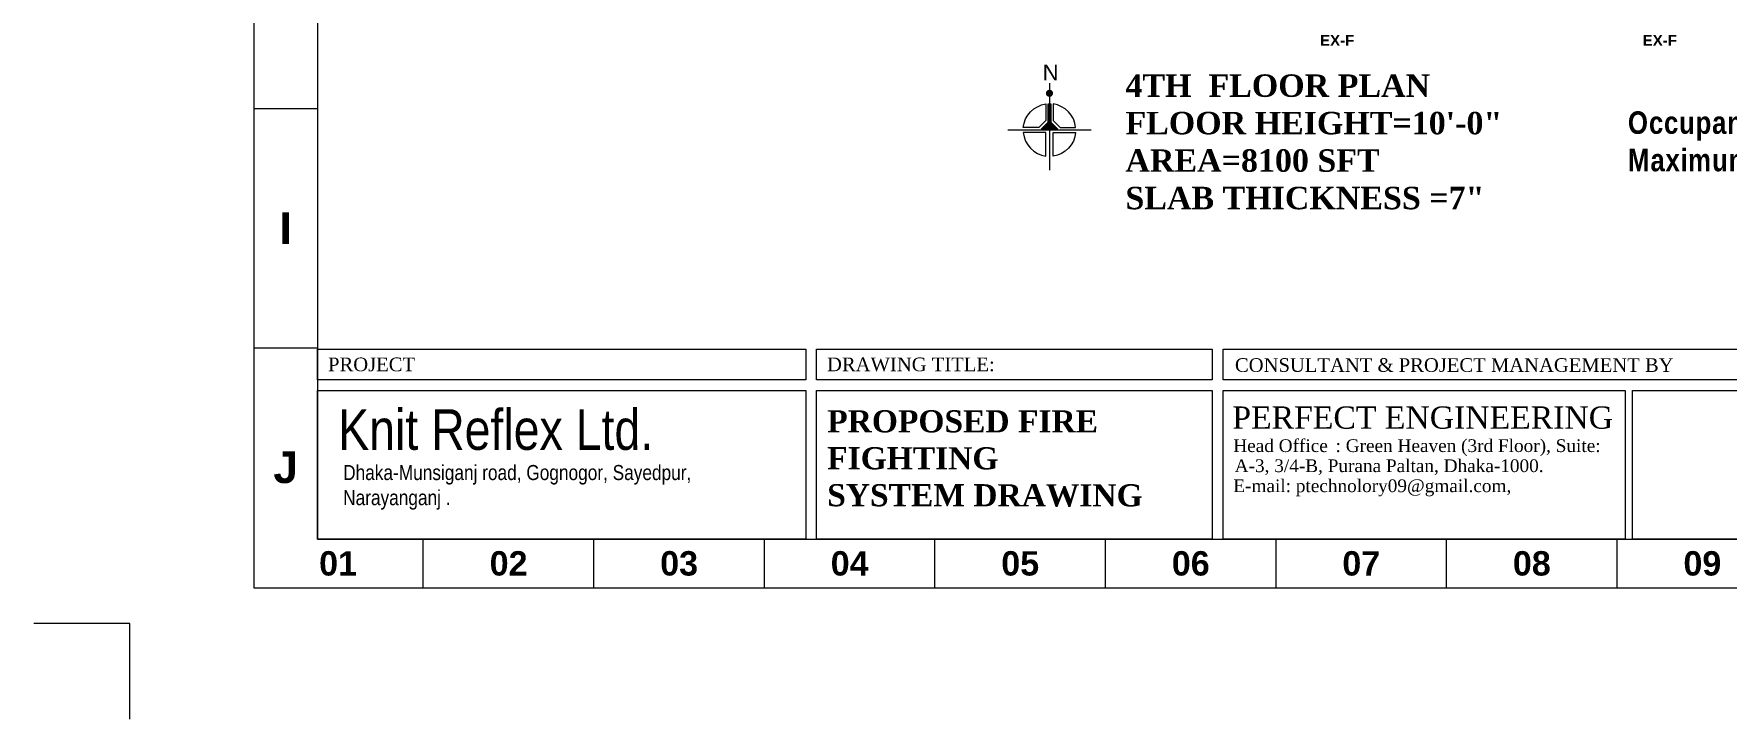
# Model space of a CAD drawing. Header units: inches. Extents: x -98933 to 1585249, y -3352739 to 192771.
# Drawn here: x 32495 to 33752, y 49275 to 49784 of the extents above; entities that cross this region are included whole.
import ezdxf

# ---------------------------------------------------------------- set-up
doc = ezdxf.new("R2010")
doc.units = ezdxf.units.IN
doc.header["$MEASUREMENT"] = 0
doc.layers.get('0').update_dxf_attribs({"lineweight": 0})
doc.layers.get('Defpoints').update_dxf_attribs({"lineweight": 0})
for name, color, linetype, lineweight in [('A-Text', 7, 'Continuous', 0), ('DIM.', 251, 'Continuous', 5), ('DOOR', 222, 'Continuous', 0), ('Inline', 7, 'Continuous', 0), ('Outline', 7, 'Continuous', 0), ('Scale', 7, 'Continuous', 0), ('Scale_Text', 7, 'Continuous', 0), ('TEX', 7, 'Continuous', 0), ('Text', 7, 'Continuous', 0), ('TEXT_TITLEBOX', 7, 'Continuous', 13), ('Titelblk', 7, 'Continuous', 25), ('TITLE', 7, 'Continuous', 20)]:
    doc.layers.add(name, color=color, linetype=linetype, lineweight=lineweight)
doc.styles.add('MONOTEXT', font='txt')
doc.styles.add('RS', font='arial.ttf')
doc.styles.add('SHT-TEXT-1', font='times.ttf', dxfattribs={"height": 12})
doc.styles.get("Standard").update_dxf_attribs({"font": 'arialbd.ttf', "height": 24})
doc.styles.add('TEXT', font='arial.ttf')
doc.styles.add('Verdana', font='verdana.ttf')

# ---------------------------------------------------------------- blocks, each defined once
blk = doc.blocks.new('PAGE')
at = {"layer": 'Inline', "color": 252, "lineweight": 15}
blk.add_lwpolyline([(178051640.63, 22656441.11), (178051640.63, 22657235.79), (178050505.36, 22657235.79), (178050505.36, 22656441.11)], close=True, dxfattribs=at)
at = {"layer": 'Outline', "color": 252, "lineweight": 15}
blk.add_line((178050483.42, 22656424.24), (178051662.57, 22656424.24), dxfattribs=at)
blk.add_lwpolyline([(178050483.42, 22657252.66), (178050483.42, 22656424.24)], dxfattribs=at)
at = {"layer": 'Scale', "color": 252, "lineweight": 9}
for p, q in [((178050483.42, 22656590.1), (178050505.36, 22656590.1)), ((178050483.42, 22656507.32), (178050505.36, 22656507.32)), ((178050542.02, 22656424.24), (178050542.02, 22656441.11)), ((178050601.02, 22656424.24), (178050601.02, 22656441.11)), ((178050660.01, 22656424.24), (178050660.01, 22656441.11)), ((178050719.01, 22656424.24), (178050719.01, 22656441.11)), ((178050778.01, 22656424.24), (178050778.01, 22656441.11)), ((178050837.01, 22656424.24), (178050837.01, 22656441.11)), ((178050896, 22656424.24), (178050896, 22656441.11)), ((178050955, 22656424.24), (178050955, 22656441.11))]:
    blk.add_line(p, q, dxfattribs=at)
at = {"layer": 'Scale_Text', "color": 252, "lineweight": 13, "attachment_point": 5}
for s, insert, char_height, width in [('I', (178050494.39, 22656548.71), 10.97, 8.3603), ('J', (178050494.39, 22656465.93), 10.97, 8.3603), ('01', (178050512.52, 22656432.67), 8.435, 2.5102), ('02', (178050571.52, 22656432.67), 8.435, 2.5102), ('03', (178050630.51, 22656432.67), 8.435, 2.5102), ('04', (178050689.51, 22656432.67), 8.435, 2.5102), ('05', (178050748.51, 22656432.67), 8.435, 2.5102), ('06', (178050807.51, 22656432.67), 8.435, 2.5102), ('07', (178050866.5, 22656432.67), 8.435, 2.5102), ('08', (178050925.5, 22656432.67), 8.435, 2.5102), ('09', (178050984.5, 22656432.67), 8.435, 2.5102)]:
    blk.add_mtext(s, dxfattribs=dict(at, insert=insert, char_height=char_height, width=width))
blk = doc.blocks.new('Title')
at = {"layer": 'Defpoints', "color": 1, "ltscale": 10}
blk.add_lwpolyline([(-102338.3, -88042.4), (-102338.3, -87942.4), (-102438.3, -87942.4)], dxfattribs=at)
at = {"layer": 'Titelblk', "color": 3, "linetype": 'Continuous', "lineweight": 0, "xscale": 3.014611567961765, "yscale": 3.014611567959946, "zscale": 3.014611567966516}
blk.add_blockref('PAGE', (-536855255.8, -68388224), dxfattribs=at)

msp = doc.modelspace()

# ---------------------------------------------------------------- hatches: boundary and pattern name
at = {"layer": 'DOOR'}
h = msp.add_hatch(dxfattribs=at)
h.set_pattern_fill('ANSI31', scale=0.7, style=0)
h.set_pattern_definition([(45, (34467.71991, 56154.75248), (-0.0618718434, 0.0618718434), [])])
h.paths.add_polyline_path([(33250.33, 49718), (33250.33, 49731.69, 0.0109633), (33249.39, 49731.71), (33249.39, 49712.79), (33255.54, 49712.79)])
h.paths.add_polyline_path([(33249.39, 49731.71, 0.0109633), (33248.45, 49731.69), (33248.45, 49718), (33243.23, 49712.79), (33249.39, 49712.79)])

# ---------------------------------------------------------------- linework, layer by layer
at = {"layer": 'A-Text', "color": 7, "const_width": 2.64}
msp.add_lwpolyline([(33250.71, 49739.48, -1), (33248.07, 49739.48, -1)], format="xyb", close=True, dxfattribs=at)
at = {"layer": 'DOOR', "color": 7}
for points in [[(33249.39, 49747.01), (33249.39, 49682.37)], [(33280.25, 49712.19), (33218.53, 49712.19)]]:
    msp.add_lwpolyline(points, dxfattribs=at)
for points in [[(33246.69, 49731.52), (33246.69, 49731.52), (33246.69, 49719.25), (33241.47, 49714.03), (33229.96, 49714.03), (33229.96, 49714.03, -0.3473795)], [(33243.23, 49712.79), (33248.45, 49718), (33248.45, 49718), (33248.45, 49731.69, -0.0219293), (33250.33, 49731.69), (33250.33, 49731.69), (33250.33, 49718), (33255.54, 49712.79)], [(33252.09, 49719.25), (33257.3, 49714.03), (33268.82, 49714.03), (33268.82, 49714.03, 0.3473795), (33252.09, 49731.52), (33252.09, 49731.52)]]:
    msp.add_lwpolyline(points, format="xyb", close=True, dxfattribs=at)
for points in [[(33229.96, 49710.34, 0.3473795), (33246.69, 49692.86), (33246.69, 49710.34), (33229.96, 49710.34)], [(33268.82, 49710.34, -0.3473795), (33252.09, 49692.86), (33252.09, 49710.34), (33268.82, 49710.34)]]:
    msp.add_lwpolyline(points, format="xyb", dxfattribs=at)
at = {"layer": 'TEXT_TITLEBOX'}
for p, q in [((32705.91, 49526.71), (32705.91, 49549.38)), ((32705.91, 49549.38), (33068.57, 49549.38)), ((33068.57, 49549.38), (33068.57, 49526.71)), ((33076.53, 49526.71), (33076.53, 49549.38)), ((33076.53, 49549.38), (33370.24, 49549.38)), ((33370.24, 49549.38), (33370.24, 49526.71)), ((33378.2, 49526.71), (33378.2, 49549.38)), ((33378.2, 49549.38), (33816.97, 49549.38)), ((33068.57, 49526.71), (32705.91, 49526.71)), ((33370.24, 49526.71), (33076.53, 49526.71)), ((33816.97, 49526.71), (33378.2, 49526.71)), ((32705.91, 49408.41), (32705.91, 49518.76)), ((32705.91, 49518.76), (33068.57, 49518.76)), ((33068.57, 49518.76), (33068.57, 49408.41)), ((33076.53, 49408.41), (33076.53, 49518.76)), ((33076.53, 49518.76), (33370.27, 49518.76)), ((33370.27, 49518.76), (33370.27, 49408.41)), ((33378.23, 49408.41), (33378.23, 49518.76)), ((33378.23, 49518.76), (33676.65, 49518.76)), ((33676.65, 49518.76), (33676.65, 49408.41)), ((33682.07, 49408.41), (33682.07, 49518.76)), ((33682.07, 49518.76), (33817.01, 49518.76)), ((33068.57, 49408.41), (32705.91, 49408.41)), ((33370.27, 49408.41), (33076.53, 49408.41)), ((33676.65, 49408.41), (33378.23, 49408.41)), ((33817.01, 49408.41), (33682.07, 49408.41))]:
    msp.add_line(p, q, dxfattribs=at)

# ---------------------------------------------------------------- block references
at = {"layer": 'TITLE', "xscale": 0.7117836411125609, "yscale": 0.7117836411125609, "zscale": 0.7117836352222188}
msp.add_blockref('Title', (105409.4, 111941.81), dxfattribs=at)

# ---------------------------------------------------------------- texts
at = {"color": 7, "char_height": 16.6905, "attachment_point": 4}
for s, insert, width in [('{\\fTimes New Roman|b1|i0|c0|p18;4TH  FLOOR PLAN \\PFLOOR HEIGHT=10\'-0"\\PAREA=8100 SFT \\PSLAB THICKNESS =7"}', (33305.75, 49703.31), 651.8949), ('{\\fArial Narrow|b1|i0|c0|p34;\\T1.05;Occupancy Group G\\PMaximum Occupant Load=115\\P\\P\\fStaccato222 BT|b0|i0|c0|p66;\\T1;\\P\\fRomantic|b0|i0|c2|p2;\\H0.5455x;  }', (33678.78, 49663.33), 512.5918)]:
    msp.add_mtext(s, dxfattribs=dict(at, insert=insert, width=width))
at = {"color": 7, "insert": (33084.39, 49468.29), "char_height": 16.4619, "width": 234.5372, "attachment_point": 4, "rotation": 359.97233}
msp.add_mtext('\\pt2106;{\\fTimes New Roman|b1|i0|c0|p18;\\C256;PROPOSED FIRE  FIGHTING  \\PSYSTEM DRAWING }', dxfattribs=at)
at = {"layer": 'A-Text', "color": 7, "insert": (33250.22, 49749.11), "char_height": 11.71, "attachment_point": 2, "rotation": 180, "style": 'RS'}
msp.add_mtext('N', dxfattribs=at)
at = {"layer": 'DIM.', "color": 5, "lineweight": 13, "insert": (32838.3, 49464.45), "char_height": 30.1016, "width": 815.3795, "attachment_point": 5, "style": 'TEXT'}
msp.add_mtext('{\\fArial Narrow|b0|i0|c0|p34;Knit Reflex Ltd.\\C256;\\P\\pt11.29893;\\fSwis721 BT|b1|i0|c0|p34;\\C7; }', dxfattribs=at)
at = {"layer": 'TEX', "color": 7, "lineweight": 0, "ltscale": 5, "transparency": 33554687, "char_height": 8, "width": 99.062, "attachment_point": 8, "style": 'Verdana'}
for insert in [(33462.95, 49774.75), (33702.45, 49774.75)]:
    msp.add_mtext('{\\fArial|b1|i0|c0|p34;\\C5;EX-F}', dxfattribs=dict(at, insert=insert))
at = {"layer": 'Text', "color": 56, "insert": (32725.08, 49446.84), "char_height": 11.1804, "width": 428.5963, "attachment_point": 4, "style": 'MONOTEXT'}
msp.add_mtext('{\\fArial Narrow|b0|i0|c0|p34;\\C7;Dhaka-Munsiganj road, Gognogor, Sayedpur, \\PNarayanganj .}', dxfattribs=at)
at = {"layer": 'TEXT_TITLEBOX', "lineweight": 25, "style": 'SHT-TEXT-1'}
for s, height, p in [('PROJECT', 10.131, (32713.86, 49533.09)), ('DRAWING TITLE:', 10.1308, (33084.25, 49533.09)), ('CONSULTANT & PROJECT MANAGEMENT BY', 10.1308, (33387.06, 49532.61))]:
    msp.add_text(s, height=height, dxfattribs=at).set_placement(p)
at = {"layer": 'TEXT_TITLEBOX', "color": 1, "lineweight": 25, "style": 'SHT-TEXT-1'}
msp.add_text('PERFECT ENGINEERING', height=16.5502, dxfattribs=at).set_placement((33385.13, 49490.4))
at = {"layer": 'TEXT_TITLEBOX', "color": 7, "lineweight": 25, "style": 'SHT-TEXT-1'}
for s, p in [('Head Office', (33385.83, 49473.08)), (': Green Heaven (3rd Floor), Suite:', (33461.75, 49473.08)), ('A-3, 3/4-B, Purana Paltan, Dhaka-1000.', (33386.87, 49458.18)), ('E-mail: ptechnolory09@gmail.com,', (33385.85, 49443.29))]:
    msp.add_text(s, height=9.4572, dxfattribs=at).set_placement(p)

doc.saveas('drawing.dxf')
